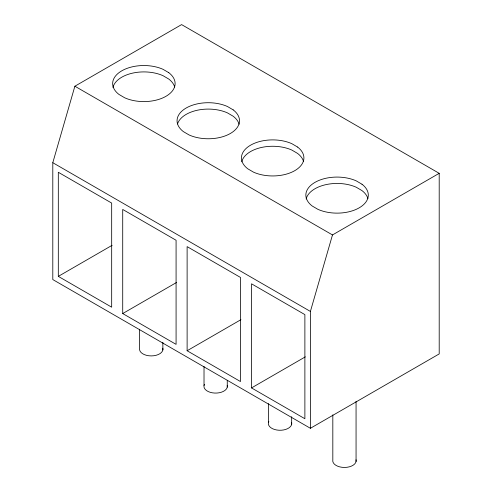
<?xml version="1.0" encoding="UTF-8"?>
<svg xmlns="http://www.w3.org/2000/svg" width="492" height="492" viewBox="0 0 492 492"><rect width="100%" height="100%" fill="white"/><g stroke="black" fill="none" stroke-linecap="round" stroke-linejoin="round"><path stroke-width="0.74" d="M52.798 162.704L74.876 86.217L181.597 24.6L439.202 173.325L439.202 353.926L310.403 428.286L52.798 279.561L52.798 162.704L310.403 311.43L310.403 428.286M310.403 311.43L332.481 234.942L439.202 173.325M58.314 276.375L111.678 307.18L111.678 203.073L58.314 172.268L58.314 276.375L112.139 245.299M122.717 313.558L176.081 344.363L176.081 240.256L122.717 209.444L122.717 313.558L176.542 282.482M187.12 350.741L240.477 381.546L240.477 277.439L187.12 246.627L187.12 350.741L240.939 319.665M251.523 387.917L304.88 418.729L304.88 314.616L251.523 283.81L251.523 387.917L305.341 356.848M74.876 86.217L332.481 234.942M356.06 401.269L356.06 461.527M332.82 414.854L332.82 459.854A11.71 6.759 0 0 0 344.523 467.449A11.71 6.759 0 0 0 356.042 459.762M291.664 416.718L291.664 424.344M268.423 403.606L268.423 422.677M227.261 380.298L227.261 387.161M204.02 366.423L204.02 385.494M162.858 342.352L162.858 349.984M139.617 329.246L139.617 348.311A11.71 6.759 0 0 0 151.321 355.907A11.71 6.759 0 0 0 162.84 348.219M241.75 161.813A31.224 18.026 0 0 1 291.873 150.072L297.592 153.43A31.224 18.026 0 0 1 303.502 161.413M291.639 422.579A11.71 6.759 0 0 1 279.099 430.248A11.71 6.759 0 0 1 268.847 421.521M177.532 123.972A31.224 18.026 0 0 1 227.47 112.896L233.19 116.247A31.224 18.026 0 0 1 239.106 124.23M227.236 385.396A11.71 6.759 0 0 1 214.703 393.065A11.71 6.759 0 0 1 204.451 384.338M112.951 87.447A31.224 18.026 0 0 1 163.067 75.713L168.793 79.064A31.224 18.026 0 0 1 174.703 87.047M306.153 198.996A31.224 18.026 0 0 1 356.269 187.255L361.995 190.607A31.224 18.026 0 0 1 367.905 198.596M361.995 184.236L356.269 180.884A31.224 18.026 0 0 0 315.163 182.261A31.224 18.026 0 0 0 312.168 205.976L317.893 209.328A31.224 18.026 0 0 0 359 207.944A31.224 18.026 0 0 0 361.995 184.236M297.592 147.053L291.873 143.701A31.224 18.026 0 0 0 250.76 145.078A31.224 18.026 0 0 0 247.765 168.793L253.491 172.145A31.224 18.026 0 0 0 294.597 170.761A31.224 18.026 0 0 0 297.592 147.053M233.19 109.87L227.47 106.518A31.224 18.026 0 0 0 186.363 107.902A31.224 18.026 0 0 0 183.368 131.61L189.088 134.962A31.224 18.026 0 0 0 230.195 133.584A31.224 18.026 0 0 0 233.19 109.87M168.793 72.687L163.067 69.335A31.224 18.026 0 0 0 121.961 70.719A31.224 18.026 0 0 0 118.966 94.427L124.685 97.779A31.224 18.026 0 0 0 165.798 96.401A31.224 18.026 0 0 0 168.793 72.687"/></g></svg>
